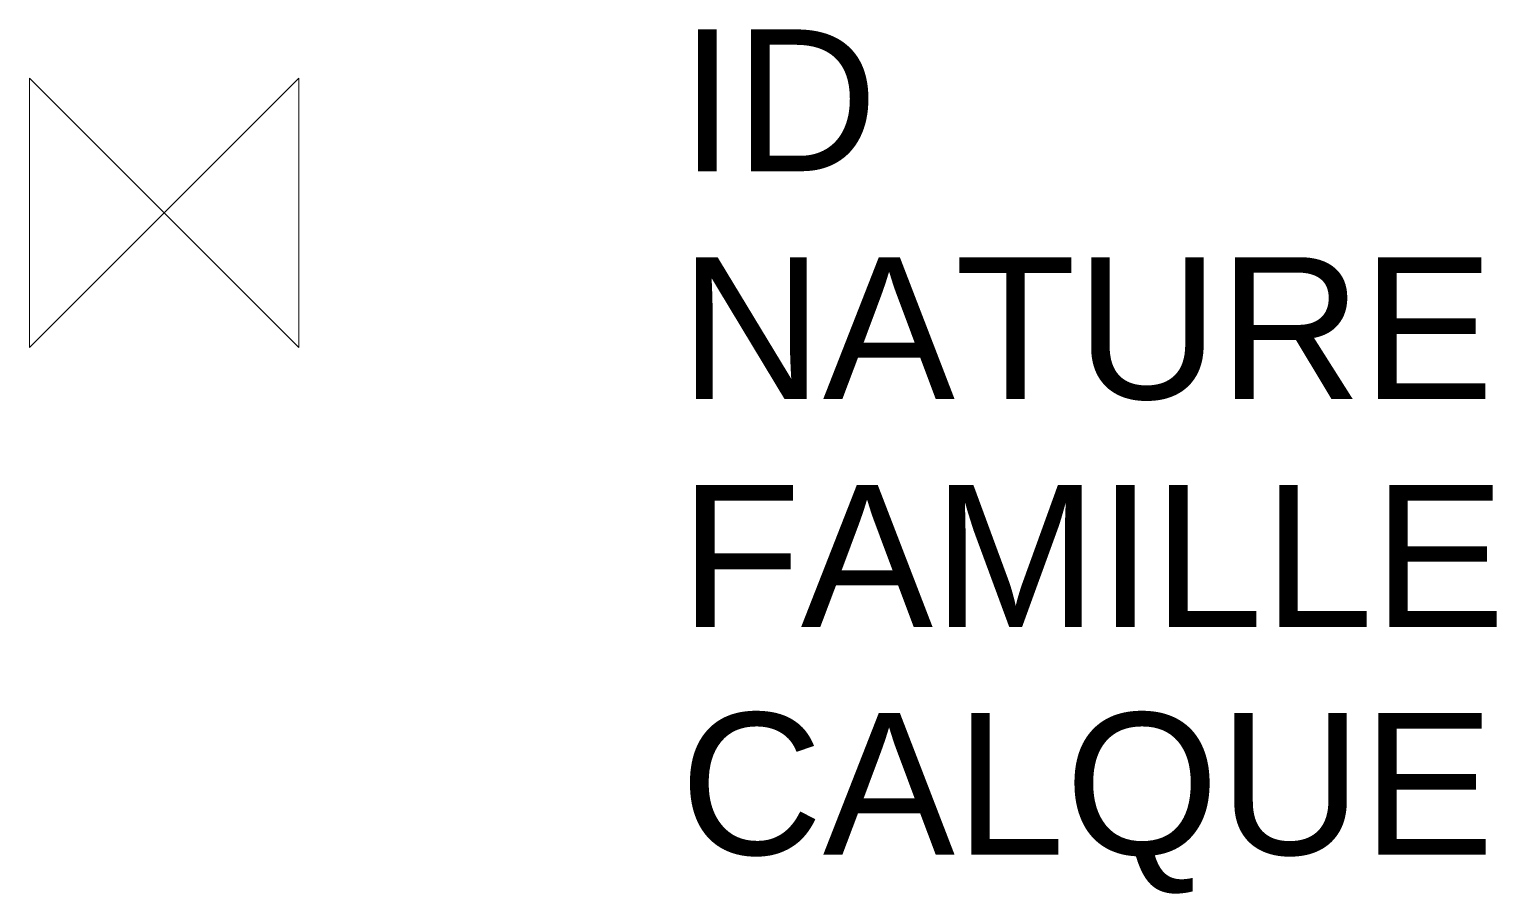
# Model space of a CAD drawing. Header units: metres. Extents: x 3184.26 to 3186.33, y 1877.77 to 1878.99.
import ezdxf

# ---------------------------------------------------------------- set-up
doc = ezdxf.new("R2010")
doc.units = ezdxf.units.M
doc.header["$LTSCALE"] = 2
doc.linetypes.add('Socle_Continu', pattern=[2.5, 2.5, 0])
doc.layers.add('EAUUS_SCI', color=7, linetype='Socle_Continu', lineweight=13, true_color=0x7f3f00)
doc.styles.get("Standard").update_dxf_attribs({"font": 'arial.ttf'})

msp = doc.modelspace()

# ---------------------------------------------------------------- linework, layer by layer
at = {"layer": 'EAUUS_SCI', "linetype": 'Socle_Continu'}
msp.add_lwpolyline([(3184.2619, 1878.9243), (3184.2619, 1878.5443), (3184.6419, 1878.9243), (3184.6419, 1878.5443), (3184.2619, 1878.9243)], dxfattribs=at)

# ---------------------------------------------------------------- texts
at = {"layer": 'EAUUS_SCI', "linetype": 'Socle_Continu', "flags": 9}
for tag, p, s in [('ID', (3185.1797, 1878.793), 'CP_2135'), ('NATURE', (3185.1797, 1878.4718), 'Vanne'), ('FAMILLE', (3185.1797, 1878.1505), 'Eau usée'), ('CALQUE', (3185.1797, 1877.8292), 'EAUUS_SCT')]:
    msp.add_attdef(tag, p, s, height=0.2, dxfattribs=at)

doc.saveas('drawing.dxf')
